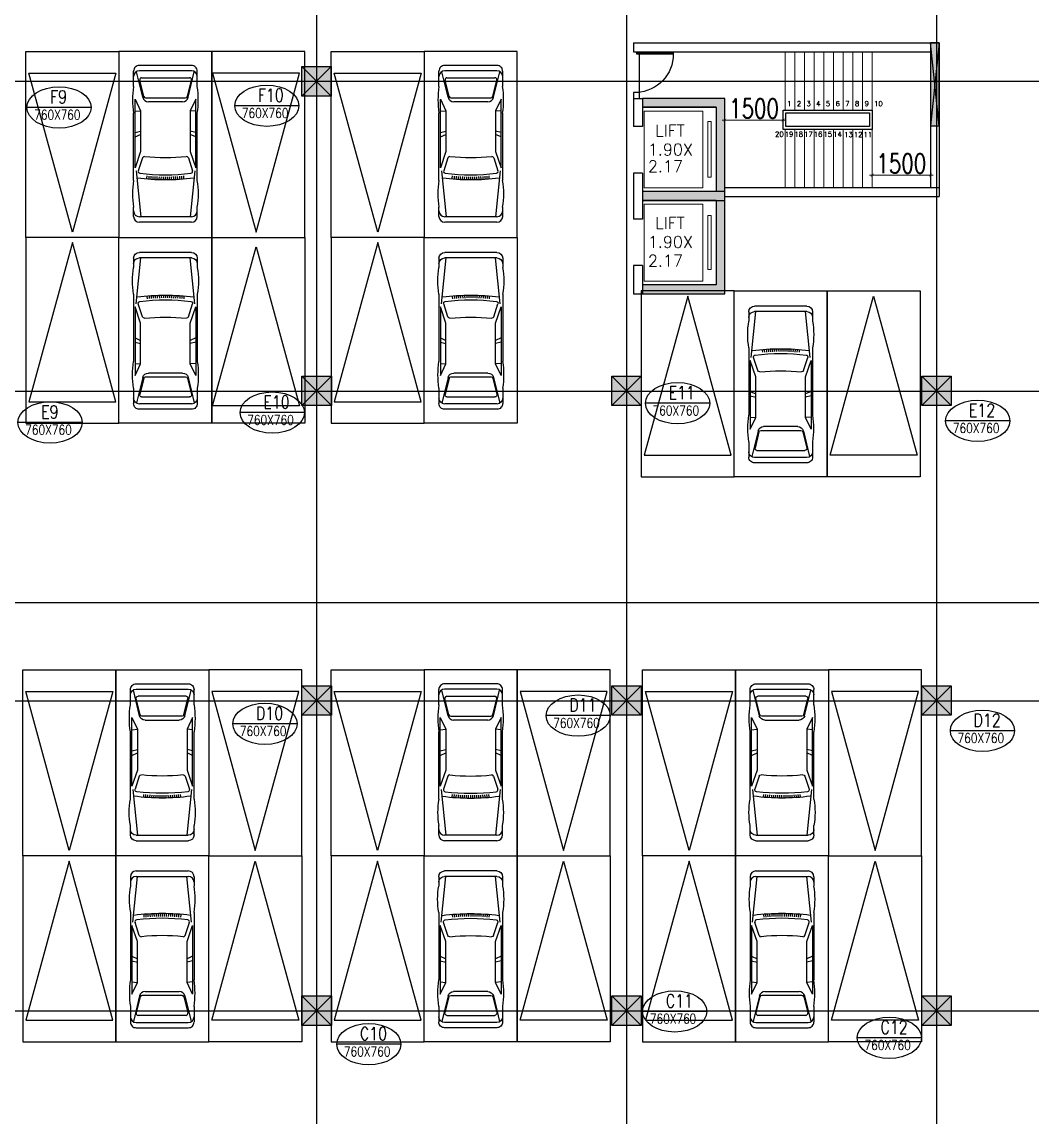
# Model space of a CAD drawing. Extents: x -14054 to 906348, y -36965 to 188562.
# Drawn here: x 739241 to 765319, y 84468 to 112746 of the extents above; entities that cross this region are included whole.
import ezdxf
from ezdxf.enums import TextEntityAlignment as Align

# ---------------------------------------------------------------- set-up
doc = ezdxf.new("R2010")
doc.units = 0
doc.header["$LTSCALE"] = 1000
doc.header["$MEASUREMENT"] = 0
doc.header["$PDMODE"] = 34
doc.header["$PDSIZE"] = -5
doc.linetypes.add('HIDDEN', pattern=[0.375, 0.25, -0.125])
doc.layers.get('0').update_dxf_attribs({"linetype": 'CONTINUOUS'})
doc.layers.get('DEFPOINTS').update_dxf_attribs({"linetype": 'CONTINUOUS'})
for name, color, linetype in [('CAR', 6, 'CONTINUOUS'), ('COL', 5, 'CONTINUOUS'), ('COL-FIN', 3, 'CONTINUOUS'), ('COL-SOL', 253, 'CONTINUOUS'), ('COL-TX1', 4, 'CONTINUOUS'), ('COL-TX2', 33, 'CONTINUOUS'), ('CROSS', 3, 'CONTINUOUS'), ('DOOR', 6, 'CONTINUOUS'), ('GRID', 8, 'HIDDEN'), ('SOLID', 252, 'CONTINUOUS')]:
    doc.layers.add(name, color=color, linetype=linetype)
for name, color, linetype, lineweight in [('STAIR', 4, 'CONTINUOUS', 15), ('TEXT', 3, 'CONTINUOUS', 15), ('WALL', 2, 'CONTINUOUS', 30)]:
    doc.layers.add(name, color=color, linetype=linetype, lineweight=lineweight)
doc.styles.add('DIM', font='romans.shx', dxfattribs={"width": 0.75, "height": 500})
doc.styles.add('ROMANS', font='ROMANS.shx', dxfattribs={"height": 350})
doc.styles.add('STYLE2', font='simplex.shx', dxfattribs={"width": 0.8})
doc.dimstyles.new('DIM', dxfattribs={"dimtxt": 375, "dimasz": 200, "dimexe": 200, "dimexo": 0, "dimgap": 75, "dimtad": 1, "dimdec": 1, "dimzin": 9, "dimdsep": 46, "dimtxsty": 'DIM', "dimblk1": 'ARCHTICK', "dimblk2": 'ARCHTICK', "dimsah": 1, "dimcen": 0, "dimdle": 200, "dimclrd": 9, "dimclre": 9, "dimclrt": 3, "dimadec": 0, "dimazin": 0, "dimtfac": 1, "dimtdec": 1, "dimtofl": 0, "dimtmove": 2, "dimatfit": 3, "dimldrblk": 'ARCHTICK', "dimfxl": 1, "dimtolj": 1, "dimtzin": 9, "dimarcsym": 0})

# ---------------------------------------------------------------- blocks, each defined once
blk = doc.blocks.new('CAR1')
at = {"linetype": 'Continuous'}
for p, q in [((0, 4500), (1495, 4500)), ((-166, 4334), (-166, 4068)), ((-96, 3029), (38, 4341)), ((0, 4341), (1495, 4341)), ((1592, 3029), (1457, 4341)), ((1661, 4334), (1661, 4068)), ((-166, 3305), (-166, 1374)), ((217, 3237), (223, 3173)), ((276, 3242), (281, 3178)), ((335, 3246), (339, 3182)), ((394, 3250), (398, 3186)), ((453, 3253), (456, 3189)), ((512, 3256), (514, 3191)), ((571, 3258), (573, 3193)), ((630, 3259), (631, 3195)), ((689, 3260), (689, 3195)), ((748, 3260), (748, 3196)), ((807, 3260), (806, 3195)), ((866, 3259), (864, 3195)), ((925, 3258), (923, 3193)), ((984, 3256), (981, 3191)), ((1043, 3253), (1040, 3189)), ((1102, 3250), (1098, 3186)), ((1160, 3246), (1156, 3182)), ((1219, 3242), (1214, 3178)), ((1278, 3237), (1273, 3173)), ((1661, 3305), (1661, 1374)), ((35, 2472), (-123, 2938)), ((-123, 2938), (-123, 967)), ((91, 2650), (-30, 3023)), ((1405, 2650), (1526, 3023)), ((1461, 2472), (1619, 2938)), ((1619, 2938), (1619, 967)), ((35, 1300), (35, 2472)), ((1461, 1300), (1461, 2472)), ((-123, 2052), (35, 1978)), ((-123, 1923), (35, 1884)), ((1619, 2052), (1461, 1978)), ((1619, 1923), (1461, 1884)), ((-123, 1317), (35, 1300)), ((-123, 967), (35, 1300)), ((1619, 1317), (1461, 1300)), ((1619, 967), (1461, 1300)), ((259, 1041), (1237, 1041)), ((98, 914), (-80, 181)), ((114, 888), (2, 424)), ((1319, 930), (168, 930)), ((1372, 888), (1485, 424)), ((1398, 914), (1576, 181)), ((-166, 606), (-166, 166)), ((1431, 356), (56, 356)), ((1661, 606), (1661, 166)), ((0, 153), (1495, 153)), ((0, 0), (1495, 0))]:
    blk.add_line(p, q, dxfattribs=at)
for centre, radius, start, end in [((0, 4334), 166, 90.0171, 179.9829), ((1495, 4334), 166, 0.0171, 89.9829), ((0, 4176), 166, 90.0171, 179.9829), ((1495, 4176), 166, 0.0171, 89.9829), ((1947, 3686), 2146, 169.7616, 190.2384), ((-451, 3686), 2146, 349.7616, 10.2384), ((748, -2823), 6100, 82.3671, 97.6329), ((22, 3040), 55.1, 96.8356, 198.1699), ((748, -2891), 6031, 83.0262, 96.9738), ((1473, 3040), 55.1, 341.8301, 83.1644), ((143, 2667), 55.4, 198.1055, 275.9744), ((748, -2856), 5500, 83.7528, 96.2472), ((1352, 2667), 55.4, 264.0256, 341.8945), ((2441, 990), 2635, 171.6216, 188.3784), ((-945, 990), 2635, 351.6216, 8.3784), ((259, 875), 166, 90.0444, 166.3177), ((1237, 875), 166, 13.6822, 89.9556), ((168, 875), 55.2, 89.911, 166.2607), ((1319, 875), 55.2, 13.7393, 90.0891), ((0, 318), 166, 180.0172, 269.9829), ((56, 411), 55.2, 166.3661, 269.9108), ((1431, 411), 55.2, 270.0891, 13.6339), ((1495, 318), 166, 270.0171, 359.9828), ((0, 165), 165, 179.9175, 270.0824), ((1496, 165), 165, 269.9176, 0.0825)]:
    blk.add_arc(centre, radius, start, end, dxfattribs=at)
blk = doc.blocks.new('_ARCHTICK')
at = {"color": 0, "linetype": 'ByBlock', "const_width": 0.15}
blk.add_lwpolyline([(-0.5, -0.5), (0.5, 0.5)], dxfattribs=at)
blk = doc.blocks.new('*D74')
at = {"color": 9, "lineweight": -2, "transparency": 16777216}
for p, q in [((761118, 108790), (762768, 108790)), ((761193, 108472), (761193, 108865)), ((762693, 108472), (762693, 108865))]:
    blk.add_line(p, q, dxfattribs=at)
at = {"layer": 'DEFPOINTS', "color": 0, "transparency": 16777216}
for p in [(762693, 108790), (761193, 108472), (762693, 108472)]:
    blk.add_point(p, dxfattribs=at)
at = {"color": 9, "lineweight": -2, "transparency": 16777216, "xscale": 75, "yscale": 75, "zscale": 75, "rotation": 180}
blk.add_blockref('_ARCHTICK', (761193, 108790), dxfattribs=at)
at = {"color": 9, "lineweight": -2, "transparency": 16777216, "xscale": 75, "yscale": 75, "zscale": 75}
blk.add_blockref('_ARCHTICK', (762693, 108790), dxfattribs=at)
at = {"color": 4, "transparency": 16777216, "insert": (761943, 109090), "char_height": 500, "attachment_point": 5, "style": 'DIM'}
blk.add_mtext('\\A1;1500', dxfattribs=at)
blk = doc.blocks.new('*D75')
at = {"color": 9, "lineweight": -2, "transparency": 16777216}
for p, q in [((757390, 110129), (757390, 110287)), ((758890, 110174), (758890, 110287)), ((758965, 110212), (757315, 110212))]:
    blk.add_line(p, q, dxfattribs=at)
at = {"layer": 'DEFPOINTS', "color": 0, "transparency": 16777216}
for p in [(757390, 110212), (757390, 110129), (758890, 110174)]:
    blk.add_point(p, dxfattribs=at)
at = {"color": 9, "lineweight": -2, "transparency": 16777216, "xscale": 75, "yscale": 75, "zscale": 75, "rotation": 180}
blk.add_blockref('_ARCHTICK', (757390, 110212), dxfattribs=at)
at = {"color": 9, "lineweight": -2, "transparency": 16777216, "xscale": 75, "yscale": 75, "zscale": 75}
blk.add_blockref('_ARCHTICK', (758890, 110212), dxfattribs=at)
at = {"color": 4, "transparency": 16777216, "insert": (758140, 110512), "char_height": 500, "attachment_point": 5, "style": 'DIM'}
blk.add_mtext('\\A1;1500', dxfattribs=at)
blk = doc.blocks.new('*U46')
at = {"layer": 'SOLID'}
for points in [[(762692.55, 110066.54), (762922.55, 110066.54), (762922.55, 112201.54), (762692.55, 112201.54)], [(757389.55, 110771.54), (755259.55, 110771.54), (755259.55, 110541.54), (757159.55, 110541.54), (757159.55, 108364.04), (755259.55, 108364.04), (755259.55, 108134.04), (757389.55, 108134.04)], [(757389.55, 108364.04), (755259.55, 108364.04), (755259.55, 108134.04), (757159.55, 108134.04), (757159.55, 105956.54), (755259.55, 105956.54), (755259.55, 105726.54), (757389.55, 105726.54)]]:
    blk.add_hatch(color=256, dxfattribs=at).paths.add_polyline_path(points)
at = {"linetype": 'Continuous'}
for points in [[(755303, 110445.12), (756819.34, 110445.12), (756819.34, 108460.6), (755303, 108460.6)], [(756948.31, 108735.18), (757037.23, 108735.18), (757037.23, 110178.74), (756948.31, 110178.74)], [(755303, 108037.62), (756819.34, 108037.62), (756819.34, 106053.1), (755303, 106053.1)], [(756948.31, 106350.18), (757037.23, 106350.18), (757037.23, 107748.74), (756948.31, 107748.74)]]:
    blk.add_lwpolyline(points, close=True, dxfattribs=at)
at = {"layer": 'CAR'}
for points in [[(741744.44, 107183.38), (739344.44, 107183.38), (739344.44, 111983.38), (741744.44, 111983.38), (741744.44, 107183.38)], [(741744.44, 107183.38), (744144.44, 107183.38), (744144.44, 111983.38), (741744.44, 111983.38), (741744.44, 107183.38)], [(744144.44, 107183.38), (746544.44, 107183.38), (746544.44, 111983.38), (744144.44, 111983.38), (744144.44, 107183.38)], [(749627.45, 107183.27), (747227.45, 107183.27), (747227.45, 111983.27), (749627.45, 111983.27), (749627.45, 107183.27)], [(749627.45, 107183.27), (752027.45, 107183.27), (752027.45, 111983.27), (749627.45, 111983.27), (749627.45, 107183.27)], [(741744.44, 107183.38), (739344.44, 107183.38), (739344.44, 102383.38), (741744.44, 102383.38), (741744.44, 107183.38)], [(741744.44, 107183.38), (744144.44, 107183.38), (744144.44, 102383.38), (741744.44, 102383.38), (741744.44, 107183.38)], [(744144.44, 107183.38), (746544.44, 107183.38), (746544.44, 102383.38), (744144.44, 102383.38), (744144.44, 107183.38)], [(749627.45, 107183.27), (747227.45, 107183.27), (747227.45, 102383.27), (749627.45, 102383.27), (749627.45, 107183.27)], [(749627.45, 107183.27), (752027.45, 107183.27), (752027.45, 102383.27), (749627.45, 102383.27), (749627.45, 107183.27)], [(757627.45, 105799.22), (755227.45, 105799.22), (755227.45, 100999.22), (757627.45, 100999.22), (757627.45, 105799.22)], [(757627.45, 105799.22), (760027.45, 105799.22), (760027.45, 100999.22), (757627.45, 100999.22), (757627.45, 105799.22)], [(760027.45, 105799.22), (762427.45, 105799.22), (762427.45, 100999.22), (760027.45, 100999.22), (760027.45, 105799.22)], [(741664.16, 91214.23), (739264.16, 91214.23), (739264.16, 96014.23), (741664.16, 96014.23), (741664.16, 91214.23)], [(744064.16, 91214.23), (741664.16, 91214.23), (741664.16, 96014.23), (744064.16, 96014.23), (744064.16, 91214.23)], [(744064.16, 91214.23), (746464.16, 91214.23), (746464.16, 96014.23), (744064.16, 96014.23), (744064.16, 91214.23)], [(749624.16, 91214.23), (747224.16, 91214.23), (747224.16, 96014.23), (749624.16, 96014.23), (749624.16, 91214.23)], [(749624.16, 91214.23), (752024.16, 91214.23), (752024.16, 96014.23), (749624.16, 96014.23), (749624.16, 91214.23)], [(752024.16, 91214.23), (754424.16, 91214.23), (754424.16, 96014.23), (752024.16, 96014.23), (752024.16, 91214.23)], [(757664.16, 91214.23), (755264.16, 91214.23), (755264.16, 96014.23), (757664.16, 96014.23), (757664.16, 91214.23)], [(760064.16, 91214.23), (757664.16, 91214.23), (757664.16, 96014.23), (760064.16, 96014.23), (760064.16, 91214.23)], [(760064.16, 91214.23), (762464.16, 91214.23), (762464.16, 96014.23), (760064.16, 96014.23), (760064.16, 91214.23)], [(741664.16, 91214.23), (739264.16, 91214.23), (739264.16, 86414.23), (741664.16, 86414.23), (741664.16, 91214.23)], [(744064.16, 91214.23), (741664.16, 91214.23), (741664.16, 86414.23), (744064.16, 86414.23), (744064.16, 91214.23)], [(744064.16, 91214.23), (746464.16, 91214.23), (746464.16, 86414.23), (744064.16, 86414.23), (744064.16, 91214.23)], [(749624.16, 91214.23), (747224.16, 91214.23), (747224.16, 86414.23), (749624.16, 86414.23), (749624.16, 91214.23)], [(749624.16, 91214.23), (752024.16, 91214.23), (752024.16, 86414.23), (749624.16, 86414.23), (749624.16, 91214.23)], [(752024.16, 91214.23), (754424.16, 91214.23), (754424.16, 86414.23), (752024.16, 86414.23), (752024.16, 91214.23)], [(757664.16, 91214.23), (755264.16, 91214.23), (755264.16, 86414.23), (757664.16, 86414.23), (757664.16, 91214.23)], [(760064.16, 91214.23), (757664.16, 91214.23), (757664.16, 86414.23), (760064.16, 86414.23), (760064.16, 91214.23)], [(760064.16, 91214.23), (762464.16, 91214.23), (762464.16, 86414.23), (760064.16, 86414.23), (760064.16, 91214.23)]]:
    blk.add_lwpolyline(points, dxfattribs=at)
for points in [[(739421.69, 111426.37), (741667.2, 111426.37), (740544.44, 107318.57)], [(746410.2, 111426.37), (744164.69, 111426.37), (745287.45, 107318.57)], [(747304.69, 111426.26), (749550.2, 111426.26), (748427.45, 107318.46)], [(739421.69, 102940.39), (741667.2, 102940.39), (740544.44, 107048.18)], [(746410.2, 102831.91), (744164.69, 102831.91), (745287.45, 106939.71)], [(747304.69, 102940.28), (749550.2, 102940.28), (748427.45, 107048.08)], [(755304.69, 101556.22), (757550.2, 101556.22), (756427.45, 105664.02)], [(762350.2, 101556.22), (760104.69, 101556.22), (761227.45, 105664.02)], [(739341.41, 95457.22), (741586.91, 95457.22), (740464.16, 91349.43)], [(746386.91, 95457.22), (744141.41, 95457.22), (745264.16, 91349.43)], [(747301.41, 95457.22), (749546.91, 95457.22), (748424.16, 91349.43)], [(754346.91, 95457.22), (752101.41, 95457.22), (753224.16, 91349.43)], [(755341.41, 95457.22), (757586.91, 95457.22), (756464.16, 91349.43)], [(762386.91, 95457.22), (760141.41, 95457.22), (761264.16, 91349.43)], [(739341.41, 86971.24), (741586.91, 86971.24), (740464.16, 91079.04)], [(746386.91, 86971.24), (744141.41, 86971.24), (745264.16, 91079.04)], [(747301.41, 86971.24), (749546.91, 86971.24), (748424.16, 91079.04)], [(754346.91, 86971.24), (752101.41, 86971.24), (753224.16, 91079.04)], [(755341.41, 86971.24), (757586.91, 86971.24), (756464.16, 91079.04)], [(762386.91, 86971.24), (760141.41, 86971.24), (761264.16, 91079.04)]]:
    blk.add_lwpolyline(points, close=True, dxfattribs=at)
at = {"layer": 'COL', "color": 7}
for p, q in [((762922.55, 112201.54), (762692.55, 110066.54)), ((762922.55, 110066.54), (762692.55, 112201.54))]:
    blk.add_line(p, q, dxfattribs=at)
at = {"layer": 'COL'}
for points in [[(762692.55, 110066.54), (762922.55, 110066.54), (762922.55, 112201.54), (762692.55, 112201.54)], [(757389.55, 110771.54), (755259.55, 110771.54), (755259.55, 110541.54), (757159.55, 110541.54), (757159.55, 108364.04), (755259.55, 108364.04), (755259.55, 108134.04), (757389.55, 108134.04)], [(757389.55, 108364.04), (755259.55, 108364.04), (755259.55, 108134.04), (757159.55, 108134.04), (757159.55, 105956.54), (755259.55, 105956.54), (755259.55, 105726.54), (757389.55, 105726.54)]]:
    blk.add_lwpolyline(points, close=True, dxfattribs=at)
at = {"layer": 'COL-FIN', "color": 8, "linetype": 'Continuous'}
for p, q in [((763230.82, 103599.14), (762470.82, 102839.14)), ((762470.82, 103599.14), (763230.82, 102839.14)), ((763230.73, 87595.88), (762470.73, 86835.88)), ((762470.73, 87595.88), (763230.73, 86835.88))]:
    blk.add_line(p, q, dxfattribs=at)
at = {"layer": 'COL-FIN', "linetype": 'Continuous'}
for points in [[(747227.45, 110832.48), (746467.45, 110832.48), (746467.45, 111592.48), (747227.45, 111592.48)], [(747230.82, 102839.14), (746470.82, 102839.14), (746470.82, 103599.14), (747230.82, 103599.14)], [(755230.82, 102839.14), (754470.82, 102839.14), (754470.82, 103599.14), (755230.82, 103599.14)], [(763230.82, 102839.14), (762470.82, 102839.14), (762470.82, 103599.14), (763230.82, 103599.14)], [(747230.73, 94845.77), (746470.73, 94845.77), (746470.73, 95605.77), (747230.73, 95605.77)], [(755230.73, 94845.77), (754470.73, 94845.77), (754470.73, 95605.77), (755230.73, 95605.77)], [(763230.73, 94845.77), (762470.73, 94845.77), (762470.73, 95605.77), (763230.73, 95605.77)], [(747230.73, 86835.88), (746470.73, 86835.88), (746470.73, 87595.88), (747230.73, 87595.88)], [(755230.73, 86835.88), (754470.73, 86835.88), (754470.73, 87595.88), (755230.73, 87595.88)], [(763230.73, 86835.88), (762470.73, 86835.88), (762470.73, 87595.88), (763230.73, 87595.88)]]:
    blk.add_lwpolyline(points, close=True, dxfattribs=at)
at = {"layer": 'COL-SOL', "linetype": 'Continuous'}
for points in [[(746467.45, 111592.48), (746467.45, 110832.48), (747227.45, 111592.48), (747227.45, 110832.48)], [(746470.82, 103599.14), (746470.82, 102839.14), (747230.82, 103599.14), (747230.82, 102839.14)], [(754470.82, 103599.14), (754470.82, 102839.14), (755230.82, 103599.14), (755230.82, 102839.14)], [(762470.82, 103599.14), (762470.82, 102839.14), (763230.82, 103599.14), (763230.82, 102839.14)], [(746470.73, 95605.77), (746470.73, 94845.77), (747230.73, 95605.77), (747230.73, 94845.77)], [(754470.73, 95605.77), (754470.73, 94845.77), (755230.73, 95605.77), (755230.73, 94845.77)], [(762470.73, 95605.77), (762470.73, 94845.77), (763230.73, 95605.77), (763230.73, 94845.77)], [(746470.73, 87595.88), (746470.73, 86835.88), (747230.73, 87595.88), (747230.73, 86835.88)], [(754470.73, 87595.88), (754470.73, 86835.88), (755230.73, 87595.88), (755230.73, 86835.88)], [(762470.73, 87595.88), (762470.73, 86835.88), (763230.73, 87595.88), (763230.73, 86835.88)]]:
    blk.add_solid(points, dxfattribs=at)
at = {"layer": 'COL-TX1', "color": 1}
for p, q in [((746392.77, 110581.28), (744734.11, 110581.28)), ((741028.2, 110537.94), (739369.54, 110537.94)), ((746532.38, 102658.45), (744873.72, 102658.45)), ((756995.9, 102899.91), (755337.24, 102899.91)), ((740797.95, 102403.87), (739139.29, 102403.87)), ((764746.22, 102445.5), (763087.55, 102445.5)), ((754430.4, 94833.16), (752771.73, 94833.16)), ((746342.46, 94622.79), (744683.8, 94622.79)), ((764867.05, 94442.71), (763208.38, 94442.71)), ((756922.75, 87196.91), (755264.09, 87196.91)), ((749025.68, 86349.64), (747367.02, 86349.64)), ((762463.44, 86514.96), (760804.78, 86514.96))]:
    blk.add_line(p, q, dxfattribs=at)
for centre in [(740198.87, 110537.94), (745563.44, 110581.28), (756166.57, 102899.91), (739968.62, 102403.87), (745703.05, 102658.45), (763916.88, 102445.5), (753601.06, 94833.16), (745513.13, 94622.79), (764037.72, 94442.71), (756093.42, 87196.91), (748196.35, 86349.64), (761634.11, 86514.96)]:
    blk.add_ellipse(centre, major_axis=(-829.33, 0), ratio=0.6434108, dxfattribs=at)
at = {"layer": 'CROSS', "color": 3, "linetype": 'Continuous'}
for p, q in [((746467.45, 111592.48), (747227.45, 110832.48)), ((747227.45, 111592.48), (746467.45, 110832.48)), ((747230.82, 103599.14), (746470.82, 102839.14)), ((746470.82, 103599.14), (747230.82, 102839.14)), ((755230.82, 103599.14), (754470.82, 102839.14)), ((754470.82, 103599.14), (755230.82, 102839.14)), ((763230.82, 103599.14), (762470.82, 102839.14)), ((762470.82, 103599.14), (763230.82, 102839.14)), ((746470.73, 95605.77), (747230.73, 94845.77)), ((747230.73, 95605.77), (746470.73, 94845.77)), ((754470.73, 95605.77), (755230.73, 94845.77)), ((755230.73, 95605.77), (754470.73, 94845.77)), ((747230.73, 87595.88), (746470.73, 86835.88)), ((746470.73, 87595.88), (747230.73, 86835.88)), ((755230.73, 87595.88), (754470.73, 86835.88)), ((754470.73, 87595.88), (755230.73, 86835.88)), ((763230.73, 87595.88), (762470.73, 86835.88)), ((762470.73, 87595.88), (763230.73, 86835.88))]:
    blk.add_line(p, q, dxfattribs=at)
at = {"layer": 'CROSS', "linetype": 'Continuous'}
for p, q in [((763230.73, 95605.77), (762470.73, 94845.77)), ((762470.73, 95605.77), (763230.73, 94845.77))]:
    blk.add_line(p, q, dxfattribs=at)
at = {"layer": 'DOOR'}
blk.add_line((755179.55, 111971.54), (755179.55, 110926.54), dxfattribs=at)
blk.add_lwpolyline([(756057.33, 111915.99), (755112.89, 111915.99), (755112.89, 111943.76), (756057.33, 111943.76), (756057.33, 111915.99, -0.40446567), (755112.89, 110926.54, -0.4142838)], format="xyb", dxfattribs=at)
at = {"layer": 'GRID', "color": 8, "linetype": 'Continuous'}
for p, q in [((746847.45, 138599.3), (746847.45, 70946.85)), ((754844.16, 138602.59), (754844.16, 70950.14)), ((762847.45, 138599.3), (762847.45, 70946.85)), ((673438.29, 111212.59), (782561.35, 111212.59)), ((673438.29, 103212.59), (782561.35, 103212.59)), ((673438.29, 97751.79), (782561.35, 97751.79)), ((673438.28, 95215.88), (782561.35, 95215.88)), ((673438.29, 87212.59), (782561.35, 87212.59))]:
    blk.add_line(p, q, dxfattribs=at)
at = {"layer": 'STAIR'}
for p, q in [((758942.55, 110471.54), (758942.55, 111971.54)), ((759192.55, 110471.54), (759192.55, 111971.54)), ((759442.55, 110471.54), (759442.55, 111971.54)), ((759692.55, 110471.54), (759692.55, 111971.54)), ((759942.55, 110471.54), (759942.55, 111971.54)), ((760192.55, 110471.54), (760192.55, 111971.54)), ((760442.55, 110471.54), (760442.55, 111971.54)), ((760692.55, 110471.54), (760692.55, 111971.54)), ((760942.55, 110471.54), (760942.55, 111971.54)), ((761192.55, 110471.54), (761192.55, 111971.54)), ((758942.55, 109971.54), (758942.55, 108471.54)), ((759192.55, 109971.54), (759192.55, 108471.54)), ((759442.55, 109971.54), (759442.55, 108471.54)), ((759692.55, 109971.54), (759692.55, 108471.54)), ((759942.55, 109971.54), (759942.55, 108471.54)), ((760192.55, 109971.54), (760192.55, 108471.54)), ((760442.55, 109971.54), (760442.55, 108471.54)), ((760692.55, 109971.54), (760692.55, 108471.54)), ((760942.55, 109971.54), (760942.55, 108471.54)), ((761192.55, 109971.54), (761192.55, 108471.54))]:
    blk.add_line(p, q, dxfattribs=at)
at = {"layer": 'WALL', "linetype": 'Continuous'}
for p, q in [((755029.55, 112201.54), (762922.55, 112201.54)), ((755029.55, 112201.54), (755029.55, 111971.54)), ((762692.55, 112201.54), (762692.55, 108471.54)), ((762922.55, 112201.54), (762922.55, 108241.54)), ((755029.55, 111971.54), (762692.55, 111971.54)), ((755179.55, 110926.54), (755029.55, 110926.54)), ((755029.55, 110926.54), (755029.55, 110041.54)), ((755179.55, 110926.54), (755179.55, 110771.54)), ((755029.55, 110771.54), (755259.55, 110771.54)), ((755259.55, 110771.54), (755259.55, 110041.54)), ((757159.55, 110541.54), (755259.55, 110541.54)), ((757159.55, 110541.54), (757159.55, 108364.04)), ((755259.55, 110041.54), (755029.55, 110041.54)), ((755029.55, 108841.54), (755029.55, 108111.54)), ((755259.55, 108841.54), (755029.55, 108841.54)), ((755259.55, 108841.54), (755259.55, 108134.04)), ((755029.55, 108341.54), (755029.55, 107656.54)), ((757159.55, 108364.04), (755259.55, 108364.04)), ((755259.55, 108364.04), (755259.55, 107656.54)), ((757389.55, 108471.54), (762922.55, 108471.54)), ((757159.55, 108134.04), (755259.55, 108134.04)), ((757159.55, 108134.04), (757159.55, 105956.54)), ((757389.55, 108241.54), (762922.55, 108241.54)), ((755259.55, 107656.54), (755029.55, 107656.54)), ((755029.55, 106456.54), (755029.55, 105726.54)), ((755259.55, 106456.54), (755029.55, 106456.54)), ((755259.55, 106456.54), (755259.55, 105726.54)), ((757159.55, 105956.54), (755259.55, 105956.54)), ((755029.55, 105726.54), (755259.55, 105726.54))]:
    blk.add_line(p, q, dxfattribs=at)
for points in [[(758889.55, 109971.54), (758889.55, 110471.54), (761192.55, 110471.54), (761192.55, 109971.54)], [(758964.55, 110046.54), (758964.55, 110396.54), (761117.55, 110396.54), (761117.55, 110046.54)]]:
    blk.add_lwpolyline(points, close=True, dxfattribs=at)
at = {"layer": 'CAR', "yscale": 0.899999999996728, "zscale": 0.899999999996728}
for p, xscale, rotation in [((743619.2, 111623.4), 0.899999999996728, 180.0000000000001), ((751502.21, 111623.29), 0.899999999996728, 180.0000000000001), ((743619.2, 102743.35), -0.899999999996728, 359.9999999999999), ((751502.21, 102743.25), -0.899999999996728, 359.9999999999999), ((759502.21, 101359.19), -0.899999999996728, 359.9999999999999), ((742189.4, 95654.26), -0.899999999996728, 179.9999999999999), ((751498.92, 95654.26), 0.899999999996728, 180.0000000000001), ((758189.4, 95654.26), -0.899999999996728, 180), ((751498.92, 86774.21), -0.899999999996728, 359.9999999999999)]:
    blk.add_blockref('CAR1', p, dxfattribs=dict(at, xscale=xscale, rotation=rotation))
at = {"layer": 'CAR', "xscale": 0.899999999996728, "yscale": 0.899999999996728, "zscale": 0.899999999996728}
for p in [(742189.4, 86774.21), (758189.4, 86774.21)]:
    blk.add_blockref('CAR1', p, dxfattribs=at)
at = {"layer": 'COL-TX1', "style": 'STYLE2', "width": 0.8}
for s, p in [('F9', (739968.4, 110643.05)), ('F10', (745332.97, 110686.4)), ('E11', (755936.1, 103005.03)), ('E10', (745472.58, 102763.57)), ('E9', (739738.16, 102508.99)), ('E12', (763686.42, 102550.61)), ('D10', (745282.66, 94727.9)), ('D11', (753370.6, 94938.28)), ('D12', (763807.25, 94547.82)), ('C11', (755862.96, 87302.03)), ('C12', (761403.64, 86620.08)), ('C10', (747965.89, 86454.75))]:
    blk.add_text(s, height=335.415, dxfattribs=at).set_placement(p)
at = {"layer": 'COL-TX2', "color": 4, "style": 'STYLE2', "width": 0.8}
for p in [(739555.84, 110224.53), (744920.41, 110267.87), (755523.54, 102586.5), (745060.02, 102345.04), (763273.86, 102132.09), (739325.59, 102090.46), (752958.04, 94519.75), (744870.1, 94309.38), (763394.69, 94129.3), (755450.4, 86883.5), (747553.33, 86036.23), (760991.08, 86201.55)]:
    blk.add_text('760X760', height=250, dxfattribs=at).set_placement(p)
at = {"layer": 'TEXT', "style": 'ROMANS'}
for s, p in [('1', (759050.91, 110635.45)), ('2', (759300.91, 110635.45)), ('3', (759550.91, 110635.45)), ('4', (759800.91, 110635.45)), ('5', (760050.91, 110635.45)), ('6', (760300.91, 110635.45)), ('7', (760550.91, 110635.45)), ('8', (760800.91, 110635.45)), ('9', (761050.91, 110635.45)), ('10', (761351.32, 110635.45)), ('20', (758794.78, 109846.6)), ('19', (759044.78, 109846.6)), ('18', (759294.78, 109846.6)), ('17', (759544.78, 109846.6)), ('16', (759794.78, 109846.6)), ('15', (760044.78, 109846.6)), ('14', (760294.78, 109846.6)), ('13', (760579.15, 109837.57)), ('12', (760829.15, 109837.57)), ('11', (761079.15, 109837.57))]:
    blk.add_text(s, height=130, dxfattribs=at).set_placement(p, align=Align.MIDDLE)
for s, p in [('LIFT', (755592.63, 109785.51)), ('1.90X', (755403.48, 109300.17)), ('2.17', (755403.48, 108867.93)), ('LIFT', (755592.63, 107400.51)), ('1.90X', (755403.48, 106915.17)), ('2.17', (755403.48, 106428.05))]:
    blk.add_text(s, height=300, dxfattribs=at).set_placement(p)
for base, p1, p2, picture, middle in [((757389.55, 110211.85), (758889.55, 110174.08), (757389.55, 110129.08), '*D75', (758139.55, 110511.85)), ((762692.55, 108790.1), (761192.55, 108471.54), (762692.55, 108471.54), '*D74', (761942.55, 109090.1))]:
    dim = blk.add_linear_dim(base=base, p1=p1, p2=p2, dimstyle='DIM', override={"dimtxt": 200, "dimasz": 75, "dimexe": 75, "dimgap": 50, "dimdle": 75, "dimclrt": 4, "dimtofl": 1})
    dim.commit()
    dim.dimension.update_dxf_attribs({"geometry": picture, "text_midpoint": middle})

msp = doc.modelspace()

# ---------------------------------------------------------------- block references
at = {"layer": 'TEXT'}
msp.add_blockref('*U46', (0, 0), dxfattribs=at)

doc.saveas('drawing.dxf')
